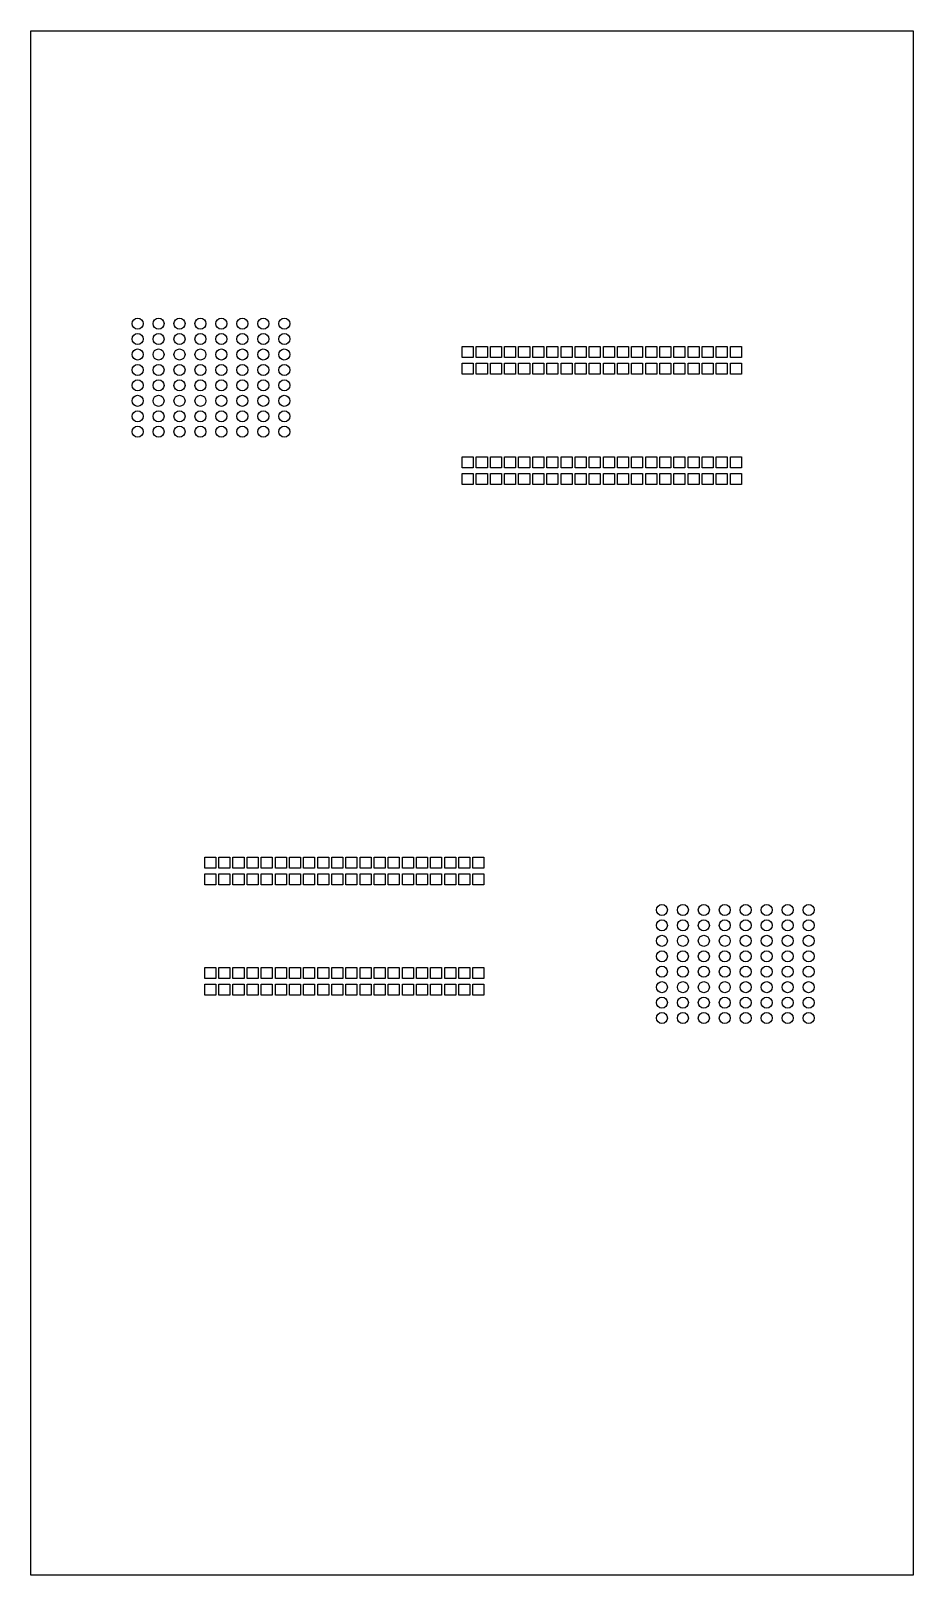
# Model space of a CAD drawing. Header units: inches. Extents: x 9.3 to 49.3, y 12.7 to 82.7.
import ezdxf

# ---------------------------------------------------------------- set-up
doc = ezdxf.new("R2010")
doc.units = ezdxf.units.IN
doc.header["$MEASUREMENT"] = 0
doc.layers.add('Opening', color=10, linetype='Continuous')

msp = doc.modelspace()

# ---------------------------------------------------------------- linework, layer by layer
at = {"layer": 'Opening'}
for points in [[(9.325, 82.747), (49.325, 82.747), (49.325, 12.747), (9.325, 12.747), (9.325, 82.747)], [(28.881, 68.441), (29.381, 68.441), (29.381, 67.941), (28.881, 67.941), (28.881, 68.441)], [(29.521, 68.441), (30.021, 68.441), (30.021, 67.941), (29.521, 67.941), (29.521, 68.441)], [(30.161, 68.441), (30.661, 68.441), (30.661, 67.941), (30.161, 67.941), (30.161, 68.441)], [(30.801, 68.441), (31.301, 68.441), (31.301, 67.941), (30.801, 67.941), (30.801, 68.441)], [(31.441, 68.441), (31.941, 68.441), (31.941, 67.941), (31.441, 67.941), (31.441, 68.441)], [(32.081, 68.441), (32.581, 68.441), (32.581, 67.941), (32.081, 67.941), (32.081, 68.441)], [(32.721, 68.441), (33.221, 68.441), (33.221, 67.941), (32.721, 67.941), (32.721, 68.441)], [(33.361, 68.441), (33.861, 68.441), (33.861, 67.941), (33.361, 67.941), (33.361, 68.441)], [(34.001, 68.441), (34.501, 68.441), (34.501, 67.941), (34.001, 67.941), (34.001, 68.441)], [(34.641, 68.441), (35.141, 68.441), (35.141, 67.941), (34.641, 67.941), (34.641, 68.441)], [(35.281, 68.441), (35.781, 68.441), (35.781, 67.941), (35.281, 67.941), (35.281, 68.441)], [(35.921, 68.441), (36.421, 68.441), (36.421, 67.941), (35.921, 67.941), (35.921, 68.441)], [(36.561, 68.441), (37.061, 68.441), (37.061, 67.941), (36.561, 67.941), (36.561, 68.441)], [(37.201, 68.441), (37.701, 68.441), (37.701, 67.941), (37.201, 67.941), (37.201, 68.441)], [(37.841, 68.441), (38.341, 68.441), (38.341, 67.941), (37.841, 67.941), (37.841, 68.441)], [(38.481, 68.441), (38.981, 68.441), (38.981, 67.941), (38.481, 67.941), (38.481, 68.441)], [(39.121, 68.441), (39.621, 68.441), (39.621, 67.941), (39.121, 67.941), (39.121, 68.441)], [(39.761, 68.441), (40.261, 68.441), (40.261, 67.941), (39.761, 67.941), (39.761, 68.441)], [(40.401, 68.441), (40.901, 68.441), (40.901, 67.941), (40.401, 67.941), (40.401, 68.441)], [(41.041, 68.441), (41.541, 68.441), (41.541, 67.941), (41.041, 67.941), (41.041, 68.441)], [(28.881, 67.681), (29.381, 67.681), (29.381, 67.181), (28.881, 67.181), (28.881, 67.681)], [(29.521, 67.681), (30.021, 67.681), (30.021, 67.181), (29.521, 67.181), (29.521, 67.681)], [(30.161, 67.681), (30.661, 67.681), (30.661, 67.181), (30.161, 67.181), (30.161, 67.681)], [(30.801, 67.681), (31.301, 67.681), (31.301, 67.181), (30.801, 67.181), (30.801, 67.681)], [(31.441, 67.681), (31.941, 67.681), (31.941, 67.181), (31.441, 67.181), (31.441, 67.681)], [(32.081, 67.681), (32.581, 67.681), (32.581, 67.181), (32.081, 67.181), (32.081, 67.681)], [(32.721, 67.681), (33.221, 67.681), (33.221, 67.181), (32.721, 67.181), (32.721, 67.681)], [(33.361, 67.681), (33.861, 67.681), (33.861, 67.181), (33.361, 67.181), (33.361, 67.681)], [(34.001, 67.681), (34.501, 67.681), (34.501, 67.181), (34.001, 67.181), (34.001, 67.681)], [(34.641, 67.681), (35.141, 67.681), (35.141, 67.181), (34.641, 67.181), (34.641, 67.681)], [(35.281, 67.681), (35.781, 67.681), (35.781, 67.181), (35.281, 67.181), (35.281, 67.681)], [(35.921, 67.681), (36.421, 67.681), (36.421, 67.181), (35.921, 67.181), (35.921, 67.681)], [(36.561, 67.681), (37.061, 67.681), (37.061, 67.181), (36.561, 67.181), (36.561, 67.681)], [(37.201, 67.681), (37.701, 67.681), (37.701, 67.181), (37.201, 67.181), (37.201, 67.681)], [(37.841, 67.681), (38.341, 67.681), (38.341, 67.181), (37.841, 67.181), (37.841, 67.681)], [(38.481, 67.681), (38.981, 67.681), (38.981, 67.181), (38.481, 67.181), (38.481, 67.681)], [(39.121, 67.681), (39.621, 67.681), (39.621, 67.181), (39.121, 67.181), (39.121, 67.681)], [(39.761, 67.681), (40.261, 67.681), (40.261, 67.181), (39.761, 67.181), (39.761, 67.681)], [(40.401, 67.681), (40.901, 67.681), (40.901, 67.181), (40.401, 67.181), (40.401, 67.681)], [(41.041, 67.681), (41.541, 67.681), (41.541, 67.181), (41.041, 67.181), (41.041, 67.681)], [(28.881, 63.441), (29.381, 63.441), (29.381, 62.941), (28.881, 62.941), (28.881, 63.441)], [(29.521, 63.441), (30.021, 63.441), (30.021, 62.941), (29.521, 62.941), (29.521, 63.441)], [(30.161, 63.441), (30.661, 63.441), (30.661, 62.941), (30.161, 62.941), (30.161, 63.441)], [(30.801, 63.441), (31.301, 63.441), (31.301, 62.941), (30.801, 62.941), (30.801, 63.441)], [(31.441, 63.441), (31.941, 63.441), (31.941, 62.941), (31.441, 62.941), (31.441, 63.441)], [(32.081, 63.441), (32.581, 63.441), (32.581, 62.941), (32.081, 62.941), (32.081, 63.441)], [(32.721, 63.441), (33.221, 63.441), (33.221, 62.941), (32.721, 62.941), (32.721, 63.441)], [(33.361, 63.441), (33.861, 63.441), (33.861, 62.941), (33.361, 62.941), (33.361, 63.441)], [(34.001, 63.441), (34.501, 63.441), (34.501, 62.941), (34.001, 62.941), (34.001, 63.441)], [(34.641, 63.441), (35.141, 63.441), (35.141, 62.941), (34.641, 62.941), (34.641, 63.441)], [(35.281, 63.441), (35.781, 63.441), (35.781, 62.941), (35.281, 62.941), (35.281, 63.441)], [(35.921, 63.441), (36.421, 63.441), (36.421, 62.941), (35.921, 62.941), (35.921, 63.441)], [(36.561, 63.441), (37.061, 63.441), (37.061, 62.941), (36.561, 62.941), (36.561, 63.441)], [(37.201, 63.441), (37.701, 63.441), (37.701, 62.941), (37.201, 62.941), (37.201, 63.441)], [(37.841, 63.441), (38.341, 63.441), (38.341, 62.941), (37.841, 62.941), (37.841, 63.441)], [(38.481, 63.441), (38.981, 63.441), (38.981, 62.941), (38.481, 62.941), (38.481, 63.441)], [(39.121, 63.441), (39.621, 63.441), (39.621, 62.941), (39.121, 62.941), (39.121, 63.441)], [(39.761, 63.441), (40.261, 63.441), (40.261, 62.941), (39.761, 62.941), (39.761, 63.441)], [(40.401, 63.441), (40.901, 63.441), (40.901, 62.941), (40.401, 62.941), (40.401, 63.441)], [(41.041, 63.441), (41.541, 63.441), (41.541, 62.941), (41.041, 62.941), (41.041, 63.441)], [(28.881, 62.681), (29.381, 62.681), (29.381, 62.181), (28.881, 62.181), (28.881, 62.681)], [(29.521, 62.681), (30.021, 62.681), (30.021, 62.181), (29.521, 62.181), (29.521, 62.681)], [(30.161, 62.681), (30.661, 62.681), (30.661, 62.181), (30.161, 62.181), (30.161, 62.681)], [(30.801, 62.681), (31.301, 62.681), (31.301, 62.181), (30.801, 62.181), (30.801, 62.681)], [(31.441, 62.681), (31.941, 62.681), (31.941, 62.181), (31.441, 62.181), (31.441, 62.681)], [(32.081, 62.681), (32.581, 62.681), (32.581, 62.181), (32.081, 62.181), (32.081, 62.681)], [(32.721, 62.681), (33.221, 62.681), (33.221, 62.181), (32.721, 62.181), (32.721, 62.681)], [(33.361, 62.681), (33.861, 62.681), (33.861, 62.181), (33.361, 62.181), (33.361, 62.681)], [(34.001, 62.681), (34.501, 62.681), (34.501, 62.181), (34.001, 62.181), (34.001, 62.681)], [(34.641, 62.681), (35.141, 62.681), (35.141, 62.181), (34.641, 62.181), (34.641, 62.681)], [(35.281, 62.681), (35.781, 62.681), (35.781, 62.181), (35.281, 62.181), (35.281, 62.681)], [(35.921, 62.681), (36.421, 62.681), (36.421, 62.181), (35.921, 62.181), (35.921, 62.681)], [(36.561, 62.681), (37.061, 62.681), (37.061, 62.181), (36.561, 62.181), (36.561, 62.681)], [(37.201, 62.681), (37.701, 62.681), (37.701, 62.181), (37.201, 62.181), (37.201, 62.681)], [(37.841, 62.681), (38.341, 62.681), (38.341, 62.181), (37.841, 62.181), (37.841, 62.681)], [(38.481, 62.681), (38.981, 62.681), (38.981, 62.181), (38.481, 62.181), (38.481, 62.681)], [(39.121, 62.681), (39.621, 62.681), (39.621, 62.181), (39.121, 62.181), (39.121, 62.681)], [(39.761, 62.681), (40.261, 62.681), (40.261, 62.181), (39.761, 62.181), (39.761, 62.681)], [(40.401, 62.681), (40.901, 62.681), (40.901, 62.181), (40.401, 62.181), (40.401, 62.681)], [(41.041, 62.681), (41.541, 62.681), (41.541, 62.181), (41.041, 62.181), (41.041, 62.681)], [(17.709, 44.795), (17.209, 44.795), (17.209, 45.295), (17.709, 45.295), (17.709, 44.795)], [(18.349, 44.795), (17.849, 44.795), (17.849, 45.295), (18.349, 45.295), (18.349, 44.795)], [(18.989, 44.795), (18.489, 44.795), (18.489, 45.295), (18.989, 45.295), (18.989, 44.795)], [(19.629, 44.795), (19.129, 44.795), (19.129, 45.295), (19.629, 45.295), (19.629, 44.795)], [(20.269, 44.795), (19.769, 44.795), (19.769, 45.295), (20.269, 45.295), (20.269, 44.795)], [(20.909, 44.795), (20.409, 44.795), (20.409, 45.295), (20.909, 45.295), (20.909, 44.795)], [(21.549, 44.795), (21.049, 44.795), (21.049, 45.295), (21.549, 45.295), (21.549, 44.795)], [(22.189, 44.795), (21.689, 44.795), (21.689, 45.295), (22.189, 45.295), (22.189, 44.795)], [(22.829, 44.795), (22.329, 44.795), (22.329, 45.295), (22.829, 45.295), (22.829, 44.795)], [(23.469, 44.795), (22.969, 44.795), (22.969, 45.295), (23.469, 45.295), (23.469, 44.795)], [(24.109, 44.795), (23.609, 44.795), (23.609, 45.295), (24.109, 45.295), (24.109, 44.795)], [(24.749, 44.795), (24.249, 44.795), (24.249, 45.295), (24.749, 45.295), (24.749, 44.795)], [(25.389, 44.795), (24.889, 44.795), (24.889, 45.295), (25.389, 45.295), (25.389, 44.795)], [(26.029, 44.795), (25.529, 44.795), (25.529, 45.295), (26.029, 45.295), (26.029, 44.795)], [(26.669, 44.795), (26.169, 44.795), (26.169, 45.295), (26.669, 45.295), (26.669, 44.795)], [(27.309, 44.795), (26.809, 44.795), (26.809, 45.295), (27.309, 45.295), (27.309, 44.795)], [(27.949, 44.795), (27.449, 44.795), (27.449, 45.295), (27.949, 45.295), (27.949, 44.795)], [(28.589, 44.795), (28.089, 44.795), (28.089, 45.295), (28.589, 45.295), (28.589, 44.795)], [(29.229, 44.795), (28.729, 44.795), (28.729, 45.295), (29.229, 45.295), (29.229, 44.795)], [(29.869, 44.795), (29.369, 44.795), (29.369, 45.295), (29.869, 45.295), (29.869, 44.795)], [(17.709, 44.035), (17.209, 44.035), (17.209, 44.535), (17.709, 44.535), (17.709, 44.035)], [(18.349, 44.035), (17.849, 44.035), (17.849, 44.535), (18.349, 44.535), (18.349, 44.035)], [(18.989, 44.035), (18.489, 44.035), (18.489, 44.535), (18.989, 44.535), (18.989, 44.035)], [(19.629, 44.035), (19.129, 44.035), (19.129, 44.535), (19.629, 44.535), (19.629, 44.035)], [(20.269, 44.035), (19.769, 44.035), (19.769, 44.535), (20.269, 44.535), (20.269, 44.035)], [(20.909, 44.035), (20.409, 44.035), (20.409, 44.535), (20.909, 44.535), (20.909, 44.035)], [(21.549, 44.035), (21.049, 44.035), (21.049, 44.535), (21.549, 44.535), (21.549, 44.035)], [(22.189, 44.035), (21.689, 44.035), (21.689, 44.535), (22.189, 44.535), (22.189, 44.035)], [(22.829, 44.035), (22.329, 44.035), (22.329, 44.535), (22.829, 44.535), (22.829, 44.035)], [(23.469, 44.035), (22.969, 44.035), (22.969, 44.535), (23.469, 44.535), (23.469, 44.035)], [(24.109, 44.035), (23.609, 44.035), (23.609, 44.535), (24.109, 44.535), (24.109, 44.035)], [(24.749, 44.035), (24.249, 44.035), (24.249, 44.535), (24.749, 44.535), (24.749, 44.035)], [(25.389, 44.035), (24.889, 44.035), (24.889, 44.535), (25.389, 44.535), (25.389, 44.035)], [(26.029, 44.035), (25.529, 44.035), (25.529, 44.535), (26.029, 44.535), (26.029, 44.035)], [(26.669, 44.035), (26.169, 44.035), (26.169, 44.535), (26.669, 44.535), (26.669, 44.035)], [(27.309, 44.035), (26.809, 44.035), (26.809, 44.535), (27.309, 44.535), (27.309, 44.035)], [(27.949, 44.035), (27.449, 44.035), (27.449, 44.535), (27.949, 44.535), (27.949, 44.035)], [(28.589, 44.035), (28.089, 44.035), (28.089, 44.535), (28.589, 44.535), (28.589, 44.035)], [(29.229, 44.035), (28.729, 44.035), (28.729, 44.535), (29.229, 44.535), (29.229, 44.035)], [(29.869, 44.035), (29.369, 44.035), (29.369, 44.535), (29.869, 44.535), (29.869, 44.035)], [(17.709, 39.795), (17.209, 39.795), (17.209, 40.295), (17.709, 40.295), (17.709, 39.795)], [(18.349, 39.795), (17.849, 39.795), (17.849, 40.295), (18.349, 40.295), (18.349, 39.795)], [(18.989, 39.795), (18.489, 39.795), (18.489, 40.295), (18.989, 40.295), (18.989, 39.795)], [(19.629, 39.795), (19.129, 39.795), (19.129, 40.295), (19.629, 40.295), (19.629, 39.795)], [(20.269, 39.795), (19.769, 39.795), (19.769, 40.295), (20.269, 40.295), (20.269, 39.795)], [(20.909, 39.795), (20.409, 39.795), (20.409, 40.295), (20.909, 40.295), (20.909, 39.795)], [(21.549, 39.795), (21.049, 39.795), (21.049, 40.295), (21.549, 40.295), (21.549, 39.795)], [(22.189, 39.795), (21.689, 39.795), (21.689, 40.295), (22.189, 40.295), (22.189, 39.795)], [(22.829, 39.795), (22.329, 39.795), (22.329, 40.295), (22.829, 40.295), (22.829, 39.795)], [(23.469, 39.795), (22.969, 39.795), (22.969, 40.295), (23.469, 40.295), (23.469, 39.795)], [(24.109, 39.795), (23.609, 39.795), (23.609, 40.295), (24.109, 40.295), (24.109, 39.795)], [(24.749, 39.795), (24.249, 39.795), (24.249, 40.295), (24.749, 40.295), (24.749, 39.795)], [(25.389, 39.795), (24.889, 39.795), (24.889, 40.295), (25.389, 40.295), (25.389, 39.795)], [(26.029, 39.795), (25.529, 39.795), (25.529, 40.295), (26.029, 40.295), (26.029, 39.795)], [(26.669, 39.795), (26.169, 39.795), (26.169, 40.295), (26.669, 40.295), (26.669, 39.795)], [(27.309, 39.795), (26.809, 39.795), (26.809, 40.295), (27.309, 40.295), (27.309, 39.795)], [(27.949, 39.795), (27.449, 39.795), (27.449, 40.295), (27.949, 40.295), (27.949, 39.795)], [(28.589, 39.795), (28.089, 39.795), (28.089, 40.295), (28.589, 40.295), (28.589, 39.795)], [(29.229, 39.795), (28.729, 39.795), (28.729, 40.295), (29.229, 40.295), (29.229, 39.795)], [(29.869, 39.795), (29.369, 39.795), (29.369, 40.295), (29.869, 40.295), (29.869, 39.795)], [(17.709, 39.035), (17.209, 39.035), (17.209, 39.535), (17.709, 39.535), (17.709, 39.035)], [(18.349, 39.035), (17.849, 39.035), (17.849, 39.535), (18.349, 39.535), (18.349, 39.035)], [(18.989, 39.035), (18.489, 39.035), (18.489, 39.535), (18.989, 39.535), (18.989, 39.035)], [(19.629, 39.035), (19.129, 39.035), (19.129, 39.535), (19.629, 39.535), (19.629, 39.035)], [(20.269, 39.035), (19.769, 39.035), (19.769, 39.535), (20.269, 39.535), (20.269, 39.035)], [(20.909, 39.035), (20.409, 39.035), (20.409, 39.535), (20.909, 39.535), (20.909, 39.035)], [(21.549, 39.035), (21.049, 39.035), (21.049, 39.535), (21.549, 39.535), (21.549, 39.035)], [(22.189, 39.035), (21.689, 39.035), (21.689, 39.535), (22.189, 39.535), (22.189, 39.035)], [(22.829, 39.035), (22.329, 39.035), (22.329, 39.535), (22.829, 39.535), (22.829, 39.035)], [(23.469, 39.035), (22.969, 39.035), (22.969, 39.535), (23.469, 39.535), (23.469, 39.035)], [(24.109, 39.035), (23.609, 39.035), (23.609, 39.535), (24.109, 39.535), (24.109, 39.035)], [(24.749, 39.035), (24.249, 39.035), (24.249, 39.535), (24.749, 39.535), (24.749, 39.035)], [(25.389, 39.035), (24.889, 39.035), (24.889, 39.535), (25.389, 39.535), (25.389, 39.035)], [(26.029, 39.035), (25.529, 39.035), (25.529, 39.535), (26.029, 39.535), (26.029, 39.035)], [(26.669, 39.035), (26.169, 39.035), (26.169, 39.535), (26.669, 39.535), (26.669, 39.035)], [(27.309, 39.035), (26.809, 39.035), (26.809, 39.535), (27.309, 39.535), (27.309, 39.035)], [(27.949, 39.035), (27.449, 39.035), (27.449, 39.535), (27.949, 39.535), (27.949, 39.035)], [(28.589, 39.035), (28.089, 39.035), (28.089, 39.535), (28.589, 39.535), (28.589, 39.035)], [(29.229, 39.035), (28.729, 39.035), (28.729, 39.535), (29.229, 39.535), (29.229, 39.035)], [(29.869, 39.035), (29.369, 39.035), (29.369, 39.535), (29.869, 39.535), (29.869, 39.035)]]:
    msp.add_lwpolyline(points, dxfattribs=at)
for centre in [(14.164, 69.478), (15.114, 69.478), (16.064, 69.478), (17.014, 69.478), (17.964, 69.478), (18.914, 69.478), (19.864, 69.478), (20.814, 69.478), (14.164, 68.778), (15.114, 68.778), (16.064, 68.778), (17.014, 68.778), (17.964, 68.778), (18.914, 68.778), (19.864, 68.778), (20.814, 68.778), (14.164, 68.078), (15.114, 68.078), (16.064, 68.078), (17.014, 68.078), (17.964, 68.078), (18.914, 68.078), (19.864, 68.078), (20.814, 68.078), (14.164, 67.378), (15.114, 67.378), (16.064, 67.378), (17.014, 67.378), (17.964, 67.378), (18.914, 67.378), (19.864, 67.378), (20.814, 67.378), (14.164, 66.678), (15.114, 66.678), (16.064, 66.678), (17.014, 66.678), (17.964, 66.678), (18.914, 66.678), (19.864, 66.678), (20.814, 66.678), (14.164, 65.978), (15.114, 65.978), (16.064, 65.978), (17.014, 65.978), (17.964, 65.978), (18.914, 65.978), (19.864, 65.978), (20.814, 65.978), (14.164, 65.278), (15.114, 65.278), (16.064, 65.278), (17.014, 65.278), (17.964, 65.278), (18.914, 65.278), (19.864, 65.278), (20.814, 65.278), (14.164, 64.578), (15.114, 64.578), (16.064, 64.578), (17.014, 64.578), (17.964, 64.578), (18.914, 64.578), (19.864, 64.578), (20.814, 64.578), (37.936, 42.899), (38.886, 42.899), (39.836, 42.899), (40.786, 42.899), (41.736, 42.899), (42.686, 42.899), (43.636, 42.899), (44.586, 42.899), (37.936, 42.199), (38.886, 42.199), (39.836, 42.199), (40.786, 42.199), (41.736, 42.199), (42.686, 42.199), (43.636, 42.199), (44.586, 42.199), (37.936, 41.499), (38.886, 41.499), (39.836, 41.499), (40.786, 41.499), (41.736, 41.499), (42.686, 41.499), (43.636, 41.499), (44.586, 41.499), (37.936, 40.799), (38.886, 40.799), (39.836, 40.799), (40.786, 40.799), (41.736, 40.799), (42.686, 40.799), (43.636, 40.799), (44.586, 40.799), (37.936, 40.099), (38.886, 40.099), (39.836, 40.099), (40.786, 40.099), (41.736, 40.099), (42.686, 40.099), (43.636, 40.099), (44.586, 40.099), (37.936, 39.399), (38.886, 39.399), (39.836, 39.399), (40.786, 39.399), (41.736, 39.399), (42.686, 39.399), (43.636, 39.399), (44.586, 39.399), (37.936, 38.699), (38.886, 38.699), (39.836, 38.699), (40.786, 38.699), (41.736, 38.699), (42.686, 38.699), (43.636, 38.699), (44.586, 38.699), (37.936, 37.999), (38.886, 37.999), (39.836, 37.999), (40.786, 37.999), (41.736, 37.999), (42.686, 37.999), (43.636, 37.999), (44.586, 37.999)]:
    msp.add_circle(centre, 0.25, dxfattribs=at)

doc.saveas('drawing.dxf')
